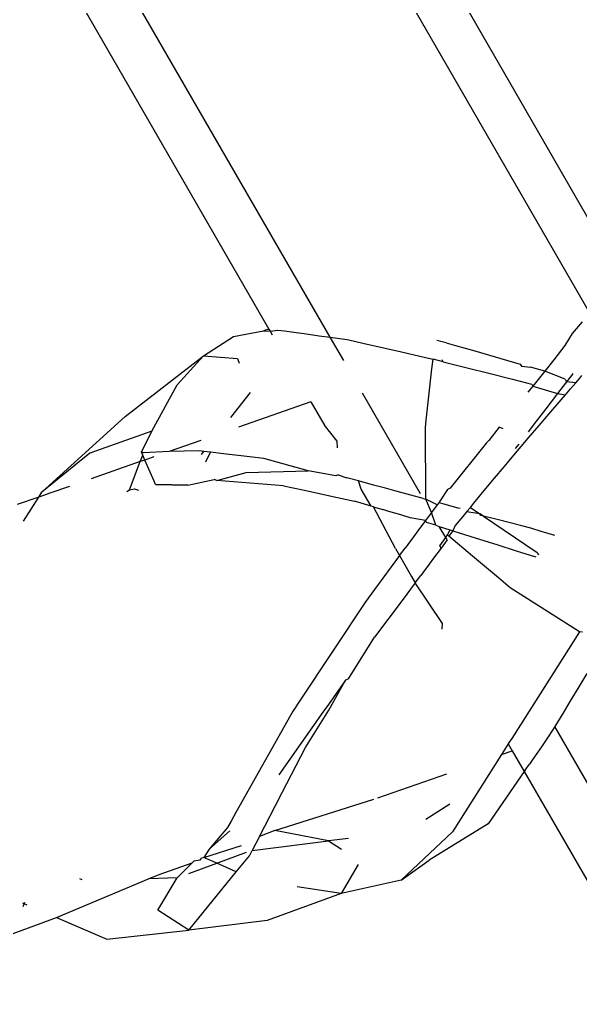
# Model space of a CAD drawing. Header units: inches. Extents: x 3324238 to 135265466, y -1036581 to 20094598.
# Drawn here: x 3354731.493 to 3354731.834, y -519082.286 to -519081.68 of the extents above; entities that cross this region are included whole.
import ezdxf

# ---------------------------------------------------------------- set-up
doc = ezdxf.new("R2010")
doc.units = ezdxf.units.IN
doc.header["$MEASUREMENT"] = 0
doc.layers.add('FURNITURE', color=32, linetype='Continuous', lineweight=13)

msp = doc.modelspace()

# ---------------------------------------------------------------- linework, layer by layer
for p, q in [((3354731.85773, -519081.83374, 0.00267), (3354730.88733, -519080.14952, 0.00267)), ((3354730.85835, -519080.15907, 0.00267), (3354731.83966, -519081.85823, 0.00267)), ((3354731.68189, -519081.87338, 0.00267), (3354730.71847, -519080.20516, 0.00267)), ((3354730.68949, -519080.21471, 0.00267), (3354731.64454, -519081.86842, 0.00267)), ((3354731.83537, -519081.86401, 0.00267), (3354731.8293, -519081.87119, 0.00267)), ((3354731.62299, -519081.87292, 0.00267), (3354731.64127, -519081.8695, 0.00267)), ((3354731.64454, -519081.86842, 0.00267), (3354731.64127, -519081.8695, 0.00267)), ((3354731.64127, -519081.8695, 0.00267), (3354731.64528, -519081.86971, 0.00267)), ((3354731.64454, -519081.86842, 0.00267), (3354731.64528, -519081.86971, 0.00267)), ((3354731.64528, -519081.86971, 0.00267), (3354731.65003, -519081.86902, 0.00267)), ((3354731.64528, -519081.86971, 0.00267), (3354731.64659, -519081.87197, 0.00267)), ((3354731.65003, -519081.86902, 0.00267), (3354731.65418, -519081.86959, 0.00267)), ((3354731.65418, -519081.86959, 0.00267), (3354731.66111, -519081.87054, 0.00267)), ((3354731.66111, -519081.87054, 0.00267), (3354731.66599, -519081.87121, 0.00267)), ((3354731.66599, -519081.87121, 0.00267), (3354731.67529, -519081.87248, 0.00267)), ((3354731.8293, -519081.87119, 0.00267), (3354731.82471, -519081.87837, 0.00267)), ((3354731.60469, -519081.88463, 0.00267), (3354731.62299, -519081.87292, 0.00267)), ((3354731.67529, -519081.87248, 0.00267), (3354731.68189, -519081.87338, 0.00267)), ((3354731.69013, -519081.88765, 0.00267), (3354731.68189, -519081.87338, 0.00267)), ((3354731.68189, -519081.87338, 0.00267), (3354731.69219, -519081.87479, 0.00267)), ((3354731.69219, -519081.87479, 0.00267), (3354731.69325, -519081.87503, 0.00267)), ((3354731.69325, -519081.87503, 0.00267), (3354731.70181, -519081.87698, 0.00267)), ((3354731.70181, -519081.87698, 0.00267), (3354731.71541, -519081.88008, 0.00267)), ((3354731.75263, -519081.87672, 0.00267), (3354731.74694, -519081.87537, 0.00267)), ((3354731.75263, -519081.87672, 0.00267), (3354731.7583, -519081.87836, 0.00267)), ((3354731.7583, -519081.87836, 0.00267), (3354731.76997, -519081.88173, 0.00267)), ((3354731.82471, -519081.87837, 0.00267), (3354731.81817, -519081.88717, 0.00267)), ((3354731.71541, -519081.88008, 0.00267), (3354731.72525, -519081.88232, 0.00267)), ((3354731.72525, -519081.88232, 0.00267), (3354731.73992, -519081.88566, 0.00267)), ((3354731.76997, -519081.88173, 0.00267), (3354731.78576, -519081.88628, 0.00267)), ((3354731.55707, -519081.92155, 0.00267), (3354731.60469, -519081.88463, 0.00267)), ((3354731.58877, -519081.90227, 0.00267), (3354731.60469, -519081.88463, 0.00267)), ((3354731.60469, -519081.88463, 0.00267), (3354731.62537, -519081.88624, 0.00267)), ((3354731.62537, -519081.88624, 0.00267), (3354731.62651, -519081.8892, 0.00267)), ((3354731.73992, -519081.88566, 0.00267), (3354731.74455, -519081.88671, 0.00267)), ((3354731.7439, -519081.89262, 0.00267), (3354731.74455, -519081.88671, 0.00267)), ((3354731.75079, -519081.88828, 0.00267), (3354731.74455, -519081.88671, 0.00267)), ((3354731.75079, -519081.88828, 0.00267), (3354731.75014, -519081.88716, 0.00267)), ((3354731.75079, -519081.88828, 0.00267), (3354731.7662, -519081.89218, 0.00267)), ((3354731.78576, -519081.88628, 0.00267), (3354731.79753, -519081.88968, 0.00267)), ((3354731.79753, -519081.88968, 0.00267), (3354731.79834, -519081.89107, 0.00267)), ((3354731.81817, -519081.88717, 0.00267), (3354731.81261, -519081.89402, 0.00267)), ((3354731.74186, -519081.91108, 0.00267), (3354731.7439, -519081.89262, 0.00267)), ((3354731.7662, -519081.89218, 0.00267), (3354731.77768, -519081.89507, 0.00267)), ((3354731.77768, -519081.89507, 0.00267), (3354731.79299, -519081.89894, 0.00267)), ((3354731.79834, -519081.89107, 0.00267), (3354731.80393, -519081.89152, 0.00267)), ((3354731.81261, -519081.89402, 0.00267), (3354731.80393, -519081.89152, 0.00267)), ((3354731.81261, -519081.89402, 0.00267), (3354731.80526, -519081.90307, 0.00267)), ((3354731.82491, -519081.89883, 0.00267), (3354731.81261, -519081.89402, 0.00267)), ((3354731.82965, -519081.89543, 0.00267), (3354731.82878, -519081.89669, 0.00267)), ((3354731.57333, -519081.9306, 0.00267), (3354731.58877, -519081.90227, 0.00267)), ((3354731.79299, -519081.89894, 0.00267), (3354731.8022, -519081.90126, 0.00267)), ((3354731.8022, -519081.90126, 0.00267), (3354731.80467, -519081.90204, 0.00267)), ((3354731.80467, -519081.90204, 0.00267), (3354731.80526, -519081.90307, 0.00267)), ((3354731.82586, -519081.90048, 0.00267), (3354731.82038, -519081.90761, 0.00267)), ((3354731.82491, -519081.89883, 0.00267), (3354731.82586, -519081.90048, 0.00267)), ((3354731.82878, -519081.89669, 0.00267), (3354731.82586, -519081.90048, 0.00267)), ((3354731.83149, -519081.90112, 0.00267), (3354731.82586, -519081.90048, 0.00267)), ((3354731.82834, -519081.90478, 0.00267), (3354731.83149, -519081.90112, 0.00267)), ((3354731.83149, -519081.90112, 0.00267), (3354731.83399, -519081.89822, 0.00267)), ((3354731.83399, -519081.89822, 0.00267), (3354731.83518, -519081.89665, 0.00267)), ((3354731.62137, -519081.92223, 0.00267), (3354731.6334, -519081.90704, 0.00267)), ((3354731.73689, -519081.96861, 0.00267), (3354731.70157, -519081.90746, 0.00267)), ((3354731.80526, -519081.90307, 0.00267), (3354731.80224, -519081.90679, 0.00267)), ((3354731.80526, -519081.90307, 0.00267), (3354731.82038, -519081.90761, 0.00267)), ((3354731.82038, -519081.90761, 0.00267), (3354731.81324, -519081.91688, 0.00267)), ((3354731.82038, -519081.90761, 0.00267), (3354731.82518, -519081.90846, 0.00267)), ((3354731.82259, -519081.91147, 0.00267), (3354731.82518, -519081.90846, 0.00267)), ((3354731.82518, -519081.90846, 0.00267), (3354731.82834, -519081.90478, 0.00267)), ((3354731.67016, -519081.91278, 0.00267), (3354731.62614, -519081.92816, 0.00267)), ((3354731.67016, -519081.91278, 0.00267), (3354731.67595, -519081.92281, 0.00267)), ((3354731.74045, -519081.92383, 0.00267), (3354731.74186, -519081.91108, 0.00267)), ((3354731.81513, -519081.92014, 0.00267), (3354731.82259, -519081.91147, 0.00267)), ((3354731.81324, -519081.91688, 0.00267), (3354731.80751, -519081.92433, 0.00267)), ((3354731.80911, -519081.92713, 0.00267), (3354731.81513, -519081.92014, 0.00267)), ((3354731.55707, -519081.92155, 0.00267), (3354731.50637, -519081.96759, 0.00267)), ((3354731.67595, -519081.92281, 0.00267), (3354731.67837, -519081.927, 0.00267)), ((3354731.73995, -519081.92837, 0.00267), (3354731.74045, -519081.92383, 0.00267)), ((3354731.80751, -519081.92433, 0.00267), (3354731.80241, -519081.93097, 0.00267)), ((3354731.57333, -519081.9306, 0.00267), (3354731.53554, -519081.94398, 0.00267)), ((3354731.56699, -519081.94337, 0.00267), (3354731.57333, -519081.9306, 0.00267)), ((3354731.68624, -519081.9367, 0.00267), (3354731.67837, -519081.927, 0.00267)), ((3354731.74001, -519081.94311, 0.00267), (3354731.73995, -519081.92837, 0.00267)), ((3354731.78489, -519081.9281, 0.00267), (3354731.77843, -519081.93616, 0.00267)), ((3354731.78729, -519081.92906, 0.00267), (3354731.78489, -519081.9281, 0.00267)), ((3354731.80244, -519081.93489, 0.00267), (3354731.80911, -519081.92713, 0.00267)), ((3354731.6031, -519081.93621, 0.00267), (3354731.58376, -519081.94297, 0.00267)), ((3354731.68633, -519081.94078, 0.00267), (3354731.68624, -519081.9367, 0.00267)), ((3354731.77716, -519081.93775, 0.00267), (3354731.75504, -519081.96532, 0.00267)), ((3354731.77843, -519081.93616, 0.00267), (3354731.77716, -519081.93775, 0.00267)), ((3354731.7967, -519081.93838, 0.00267), (3354731.79455, -519081.94118, 0.00267)), ((3354731.79817, -519081.93985, 0.00267), (3354731.80244, -519081.93489, 0.00267)), ((3354731.53554, -519081.94398, 0.00267), (3354731.50637, -519081.96759, 0.00267)), ((3354731.56775, -519081.94513, 0.00267), (3354731.56699, -519081.94337, 0.00267)), ((3354731.56824, -519081.94384, 0.00267), (3354731.56699, -519081.94337, 0.00267)), ((3354731.58376, -519081.94297, 0.00267), (3354731.56824, -519081.94384, 0.00267)), ((3354731.60216, -519081.94253, 0.00267), (3354731.58376, -519081.94297, 0.00267)), ((3354731.60503, -519081.94287, 0.00267), (3354731.60216, -519081.94253, 0.00267)), ((3354731.60351, -519081.94478, 0.00267), (3354731.60503, -519081.94287, 0.00267)), ((3354731.60905, -519081.94336, 0.00267), (3354731.60503, -519081.94287, 0.00267)), ((3354731.60615, -519081.94917, 0.00267), (3354731.60905, -519081.94336, 0.00267)), ((3354731.61852, -519081.9445, 0.00267), (3354731.60905, -519081.94336, 0.00267)), ((3354731.6258, -519081.94537, 0.00267), (3354731.61852, -519081.9445, 0.00267)), ((3354731.74006, -519081.95671, 0.00267), (3354731.74001, -519081.94311, 0.00267)), ((3354731.78982, -519081.9498, 0.00267), (3354731.79569, -519081.94273, 0.00267)), ((3354731.79569, -519081.94273, 0.00267), (3354731.79817, -519081.93985, 0.00267)), ((3354731.56622, -519081.9491, 0.00267), (3354731.53645, -519081.9595, 0.00267)), ((3354731.55963, -519081.96625, 0.00267), (3354731.56622, -519081.9491, 0.00267)), ((3354731.56622, -519081.9491, 0.00267), (3354731.56775, -519081.94513, 0.00267)), ((3354731.56904, -519081.94811, 0.00267), (3354731.56622, -519081.9491, 0.00267)), ((3354731.56904, -519081.94811, 0.00267), (3354731.56775, -519081.94513, 0.00267)), ((3354731.57455, -519081.94619, 0.00267), (3354731.56904, -519081.94811, 0.00267)), ((3354731.57465, -519081.96106, 0.00267), (3354731.56904, -519081.94811, 0.00267)), ((3354731.64153, -519081.94727, 0.00267), (3354731.6258, -519081.94537, 0.00267)), ((3354731.66844, -519081.9547, 0.00267), (3354731.64153, -519081.94727, 0.00267)), ((3354731.78775, -519081.95229, 0.00267), (3354731.78982, -519081.9498, 0.00267)), ((3354731.61294, -519081.96049, 0.00267), (3354731.6308, -519081.9557, 0.00267)), ((3354731.6308, -519081.9557, 0.00267), (3354731.66844, -519081.9547, 0.00267)), ((3354731.68537, -519081.95774, 0.00267), (3354731.66844, -519081.9547, 0.00267)), ((3354731.74011, -519081.97198, 0.00267), (3354731.74006, -519081.95671, 0.00267)), ((3354731.782, -519081.95921, 0.00267), (3354731.78775, -519081.95229, 0.00267)), ((3354731.57547, -519081.96296, 0.00267), (3354731.57465, -519081.96106, 0.00267)), ((3354731.59527, -519081.96335, 0.00267), (3354731.57547, -519081.96296, 0.00267)), ((3354731.57547, -519081.96296, 0.00267), (3354731.59527, -519081.96335, 0.00267)), ((3354731.59527, -519081.96335, 0.00267), (3354731.61134, -519081.95989, 0.00267)), ((3354731.61294, -519081.96049, 0.00267), (3354731.61134, -519081.95989, 0.00267)), ((3354731.65348, -519081.96377, 0.00267), (3354731.61294, -519081.96049, 0.00267)), ((3354731.68671, -519081.95717, 0.00267), (3354731.68537, -519081.95774, 0.00267)), ((3354731.68671, -519081.95717, 0.00267), (3354731.69211, -519081.95895, 0.00267)), ((3354731.69922, -519081.96088, 0.00267), (3354731.69211, -519081.95895, 0.00267)), ((3354731.70082, -519081.96587, 0.00267), (3354731.69922, -519081.96088, 0.00267)), ((3354731.70038, -519081.9612, 0.00267), (3354731.69922, -519081.96088, 0.00267)), ((3354731.70487, -519081.96241, 0.00267), (3354731.70038, -519081.9612, 0.00267)), ((3354731.70833, -519081.96335, 0.00267), (3354731.70487, -519081.96241, 0.00267)), ((3354731.77472, -519081.96797, 0.00267), (3354731.782, -519081.95921, 0.00267)), ((3354731.50442, -519081.97069, 0.00267), (3354731.50637, -519081.96759, 0.00267)), ((3354731.51179, -519081.96812, 0.00267), (3354731.50442, -519081.97069, 0.00267)), ((3354731.52317, -519081.96414, 0.00267), (3354731.51179, -519081.96812, 0.00267)), ((3354731.55807, -519081.96732, 0.00267), (3354731.55963, -519081.96625, 0.00267)), ((3354731.55963, -519081.96625, 0.00267), (3354731.56265, -519081.96559, 0.00267)), ((3354731.56265, -519081.96559, 0.00267), (3354731.56525, -519081.96653, 0.00267)), ((3354731.65348, -519081.96377, 0.00267), (3354731.66527, -519081.96634, 0.00267)), ((3354731.66527, -519081.96634, 0.00267), (3354731.68633, -519081.97093, 0.00267)), ((3354731.70676, -519081.97616, 0.00267), (3354731.70082, -519081.96587, 0.00267)), ((3354731.71559, -519081.96532, 0.00267), (3354731.70833, -519081.96335, 0.00267)), ((3354731.72123, -519081.96685, 0.00267), (3354731.71559, -519081.96532, 0.00267)), ((3354731.73097, -519081.9695, 0.00267), (3354731.72123, -519081.96685, 0.00267)), ((3354731.75328, -519081.9661, 0.00267), (3354731.74918, -519081.97263, 0.00267)), ((3354731.75504, -519081.96532, 0.00267), (3354731.75328, -519081.9661, 0.00267)), ((3354731.76939, -519081.97438, 0.00267), (3354731.77472, -519081.96797, 0.00267)), ((3354731.50442, -519081.97069, 0.00267), (3354731.49134, -519081.97526, 0.00267)), ((3354731.49523, -519081.98538, 0.00267), (3354731.50442, -519081.97069, 0.00267)), ((3354731.68633, -519081.97093, 0.00267), (3354731.69668, -519081.97318, 0.00267)), ((3354731.70676, -519081.97616, 0.00267), (3354731.69668, -519081.97318, 0.00267)), ((3354731.7386, -519081.97157, 0.00267), (3354731.73097, -519081.9695, 0.00267)), ((3354731.7386, -519081.97157, 0.00267), (3354731.74011, -519081.97198, 0.00267)), ((3354731.74703, -519081.97531, 0.00267), (3354731.74011, -519081.97198, 0.00267)), ((3354731.74351, -519081.98007, 0.00267), (3354731.74011, -519081.97198, 0.00267)), ((3354731.74703, -519081.97531, 0.00267), (3354731.74351, -519081.98007, 0.00267)), ((3354731.74797, -519081.97414, 0.00267), (3354731.74703, -519081.97531, 0.00267)), ((3354731.74918, -519081.97263, 0.00267), (3354731.74797, -519081.97414, 0.00267)), ((3354731.75043, -519081.97481, 0.00267), (3354731.74797, -519081.97414, 0.00267)), ((3354731.7598, -519081.97738, 0.00267), (3354731.75043, -519081.97481, 0.00267)), ((3354731.76726, -519081.97695, 0.00267), (3354731.76939, -519081.97438, 0.00267)), ((3354731.7083, -519081.97662, 0.00267), (3354731.70676, -519081.97616, 0.00267)), ((3354731.72171, -519082.00203, 0.00267), (3354731.7083, -519081.97662, 0.00267)), ((3354731.7083, -519081.97662, 0.00267), (3354731.71402, -519081.97831, 0.00267)), ((3354731.71757, -519081.97935, 0.00267), (3354731.71402, -519081.97831, 0.00267)), ((3354731.7249, -519081.98152, 0.00267), (3354731.71757, -519081.97935, 0.00267)), ((3354731.74351, -519081.98007, 0.00267), (3354731.73987, -519081.985, 0.00267)), ((3354731.74633, -519081.98785, 0.00267), (3354731.74351, -519081.98007, 0.00267)), ((3354731.76103, -519081.97772, 0.00267), (3354731.7598, -519081.97738, 0.00267)), ((3354731.76496, -519081.97971, 0.00267), (3354731.76271, -519081.98242, 0.00267)), ((3354731.76496, -519081.97971, 0.00267), (3354731.76726, -519081.97695, 0.00267)), ((3354731.77312, -519081.98089, 0.00267), (3354731.76496, -519081.97971, 0.00267)), ((3354731.76726, -519081.97695, 0.00267), (3354731.77312, -519081.98089, 0.00267)), ((3354731.7737, -519081.98191, 0.00267), (3354731.77312, -519081.98089, 0.00267)), ((3354731.77519, -519081.98228, 0.00267), (3354731.77312, -519081.98089, 0.00267)), ((3354731.73069, -519081.98323, 0.00267), (3354731.7249, -519081.98152, 0.00267)), ((3354731.73987, -519081.985, 0.00267), (3354731.73069, -519081.98323, 0.00267)), ((3354731.73987, -519081.985, 0.00267), (3354731.73529, -519081.9912, 0.00267)), ((3354731.74051, -519081.98613, 0.00267), (3354731.73987, -519081.985, 0.00267)), ((3354731.74633, -519081.98785, 0.00267), (3354731.74051, -519081.98613, 0.00267)), ((3354731.76271, -519081.98242, 0.00267), (3354731.75802, -519081.98806, 0.00267)), ((3354731.77519, -519081.98228, 0.00267), (3354731.7737, -519081.98191, 0.00267)), ((3354731.78431, -519081.98457, 0.00267), (3354731.77519, -519081.98228, 0.00267)), ((3354731.77519, -519081.98228, 0.00267), (3354731.78793, -519081.99085, 0.00267)), ((3354731.79855, -519081.98815, 0.00267), (3354731.78431, -519081.98457, 0.00267)), ((3354731.73529, -519081.9912, 0.00267), (3354731.73258, -519081.99487, 0.00267)), ((3354731.74633, -519081.98785, 0.00267), (3354731.74837, -519081.9885, 0.00267)), ((3354731.75225, -519081.99521, 0.00267), (3354731.74837, -519081.9885, 0.00267)), ((3354731.74837, -519081.9885, 0.00267), (3354731.75485, -519081.99055, 0.00267)), ((3354731.75485, -519081.99055, 0.00267), (3354731.75334, -519081.9937, 0.00267)), ((3354731.75665, -519081.99112, 0.00267), (3354731.75423, -519081.99444, 0.00267)), ((3354731.75485, -519081.99055, 0.00267), (3354731.75665, -519081.99112, 0.00267)), ((3354731.75802, -519081.98806, 0.00267), (3354731.75665, -519081.99112, 0.00267)), ((3354731.75665, -519081.99112, 0.00267), (3354731.76047, -519081.99234, 0.00267)), ((3354731.76047, -519081.99234, 0.00267), (3354731.77022, -519081.99544, 0.00267)), ((3354731.78793, -519081.99085, 0.00267), (3354731.80804, -519082.00437, 0.00267)), ((3354731.80409, -519081.98954, 0.00267), (3354731.79855, -519081.98815, 0.00267)), ((3354731.81041, -519081.99152, 0.00267), (3354731.80409, -519081.98954, 0.00267)), ((3354731.81875, -519081.99414, 0.00267), (3354731.81041, -519081.99152, 0.00267)), ((3354731.72918, -519081.99946, 0.00267), (3354731.72751, -519082.00173, 0.00267)), ((3354731.73258, -519081.99487, 0.00267), (3354731.72918, -519081.99946, 0.00267)), ((3354731.74863, -519082.00027, 0.00267), (3354731.75225, -519081.99521, 0.00267)), ((3354731.75316, -519081.99679, 0.00267), (3354731.74947, -519082.00174, 0.00267)), ((3354731.75225, -519081.99521, 0.00267), (3354731.75334, -519081.9937, 0.00267)), ((3354731.75316, -519081.99679, 0.00267), (3354731.75225, -519081.99521, 0.00267)), ((3354731.75423, -519081.99444, 0.00267), (3354731.75334, -519081.9937, 0.00267)), ((3354731.76865, -519082.00662, 0.00267), (3354731.75423, -519081.99444, 0.00267)), ((3354731.77022, -519081.99544, 0.00267), (3354731.78394, -519081.99979, 0.00267)), ((3354731.72171, -519082.00203, 0.00267), (3354731.72415, -519082.00627, 0.00267)), ((3354731.72415, -519082.00627, 0.00267), (3354731.72751, -519082.00173, 0.00267)), ((3354731.74947, -519082.00174, 0.00267), (3354731.74491, -519082.00785, 0.00267)), ((3354731.74947, -519082.00174, 0.00267), (3354731.74863, -519082.00027, 0.00267)), ((3354731.78394, -519081.99979, 0.00267), (3354731.79515, -519082.00336, 0.00267)), ((3354731.79515, -519082.00336, 0.00267), (3354731.80623, -519082.00688, 0.00267)), ((3354731.80804, -519082.00437, 0.00267), (3354731.80866, -519082.00583, 0.00267)), ((3354731.72415, -519082.00627, 0.00267), (3354731.70897, -519082.02682, 0.00267)), ((3354731.72415, -519082.00627, 0.00267), (3354731.73148, -519082.01895, 0.00267)), ((3354731.74216, -519082.01154, 0.00267), (3354731.73878, -519082.01608, 0.00267)), ((3354731.74491, -519082.00785, 0.00267), (3354731.74216, -519082.01154, 0.00267)), ((3354731.78431, -519082.01982, 0.00267), (3354731.76865, -519082.00662, 0.00267)), ((3354731.80741, -519082.00729, 0.00267), (3354731.80623, -519082.00688, 0.00267)), ((3354731.73878, -519082.01608, 0.00267), (3354731.73708, -519082.01835, 0.00267)), ((3354731.73373, -519082.02285, 0.00267), (3354731.7257, -519082.0336, 0.00267)), ((3354731.73148, -519082.01895, 0.00267), (3354731.73373, -519082.02285, 0.00267)), ((3354731.73373, -519082.02285, 0.00267), (3354731.73708, -519082.01835, 0.00267)), ((3354731.75026, -519082.04757, 0.00267), (3354731.73373, -519082.02285, 0.00267)), ((3354731.79142, -519082.02583, 0.00267), (3354731.78431, -519082.01982, 0.00267)), ((3354731.70897, -519082.02682, 0.00267), (3354731.70332, -519082.03447, 0.00267)), ((3354731.83366, -519082.05259, 0.00267), (3354731.79142, -519082.02583, 0.00267)), ((3354731.70332, -519082.03447, 0.00267), (3354731.66332, -519082.09486, 0.00267)), ((3354731.7257, -519082.0336, 0.00267), (3354731.70879, -519082.05586, 0.00267)), ((3354731.75006, -519082.05113, 0.00267), (3354731.75026, -519082.04757, 0.00267)), ((3354731.83366, -519082.05259, 0.00267), (3354731.79245, -519082.11758, 0.00267)), ((3354731.83554, -519082.05283, 0.00267), (3354731.83366, -519082.05259, 0.00267)), ((3354731.69297, -519082.08126, 0.00267), (3354731.70879, -519082.05586, 0.00267)), ((3354731.83829, -519082.07805, 0.00267), (3354731.83336, -519082.08612, 0.00267)), ((3354731.69132, -519082.08201, 0.00267), (3354731.68082, -519082.09681, 0.00267)), ((3354731.68107, -519082.10037, 0.00267), (3354731.69132, -519082.08201, 0.00267)), ((3354731.69297, -519082.08126, 0.00267), (3354731.69132, -519082.08201, 0.00267)), ((3354731.83336, -519082.08612, 0.00267), (3354731.82783, -519082.09518, 0.00267)), ((3354731.66332, -519082.09486, 0.00267), (3354731.659, -519082.10138, 0.00267)), ((3354731.82783, -519082.09518, 0.00267), (3354731.82348, -519082.10229, 0.00267)), ((3354731.67741, -519082.10165, 0.00267), (3354731.6506, -519082.13979, 0.00267)), ((3354731.659, -519082.10138, 0.00267), (3354731.65431, -519082.10972, 0.00267)), ((3354731.66697, -519082.12301, 0.00267), (3354731.68107, -519082.10037, 0.00267)), ((3354731.68082, -519082.09681, 0.00267), (3354731.67741, -519082.10165, 0.00267)), ((3354731.82348, -519082.10229, 0.00267), (3354731.81866, -519082.1102, 0.00267)), ((3354731.65431, -519082.10972, 0.00267), (3354731.62451, -519082.16265, 0.00267)), ((3354731.81866, -519082.1102, 0.00267), (3354731.81508, -519082.11606, 0.00267)), ((3354732.8148, -519083.83505, 0.00267), (3354731.81866, -519082.1102, 0.00267)), ((3354731.79097, -519082.11991, 0.00267), (3354731.79035, -519082.1209, 0.00267)), ((3354731.79245, -519082.11758, 0.00267), (3354731.79097, -519082.11991, 0.00267)), ((3354731.81508, -519082.11606, 0.00267), (3354731.8109, -519082.12211, 0.00267)), ((3354731.65268, -519082.15056, 0.00267), (3354731.66697, -519082.12301, 0.00267)), ((3354731.79035, -519082.1209, 0.00267), (3354731.78621, -519082.12743, 0.00267)), ((3354731.78621, -519082.12743, 0.00267), (3354731.7928, -519082.12513, 0.00267)), ((3354731.79035, -519082.1209, 0.00267), (3354731.7928, -519082.12513, 0.00267)), ((3354731.7928, -519082.12513, 0.00267), (3354731.80009, -519082.13776, 0.00267)), ((3354731.80807, -519082.12621, 0.00267), (3354731.80497, -519082.13069, 0.00267)), ((3354731.8109, -519082.12211, 0.00267), (3354731.80807, -519082.12621, 0.00267)), ((3354731.78621, -519082.12743, 0.00267), (3354731.75648, -519082.17436, 0.00267)), ((3354731.80497, -519082.13069, 0.00267), (3354731.80322, -519082.13323, 0.00267)), ((3354731.80009, -519082.13776, 0.00267), (3354731.77811, -519082.1696, 0.00267)), ((3354731.80073, -519082.13683, 0.00267), (3354731.80009, -519082.13776, 0.00267)), ((3354731.80009, -519082.13776, 0.00267), (3354732.78063, -519083.8356, 0.00267)), ((3354731.80073, -519082.13683, 0.00267), (3354731.80322, -519082.13323, 0.00267)), ((3354731.71091, -519082.15375, 0.00267), (3354731.75284, -519082.13909, 0.00267)), ((3354731.6486, -519082.15842, 0.00267), (3354731.65268, -519082.15056, 0.00267)), ((3354731.64816, -519082.17364, 0.00267), (3354731.70847, -519082.1546, 0.00267)), ((3354731.62451, -519082.16265, 0.00267), (3354731.62158, -519082.16787, 0.00267)), ((3354731.63889, -519082.17715, 0.00267), (3354731.6486, -519082.15842, 0.00267)), ((3354731.75474, -519082.15755, 0.00267), (3354731.74009, -519082.16695, 0.00267)), ((3354731.62158, -519082.16787, 0.00267), (3354731.61933, -519082.17186, 0.00267)), ((3354731.61933, -519082.17186, 0.00267), (3354731.60822, -519082.18499, 0.00267)), ((3354731.62083, -519082.17377, 0.00267), (3354731.60822, -519082.18499, 0.00267)), ((3354731.64816, -519082.17364, 0.00267), (3354731.63889, -519082.17715, 0.00267)), ((3354731.68078, -519082.17989, 0.00267), (3354731.64816, -519082.17364, 0.00267)), ((3354731.75648, -519082.17436, 0.00267), (3354731.72521, -519082.20391, 0.00267)), ((3354731.77811, -519082.1696, 0.00267), (3354731.74216, -519082.19166, 0.00267)), ((3354731.63889, -519082.17715, 0.00267), (3354731.63448, -519082.18567, 0.00267)), ((3354731.63448, -519082.18567, 0.00267), (3354731.68078, -519082.17989, 0.00267)), ((3354731.6931, -519082.17848, 0.00267), (3354731.68078, -519082.17989, 0.00267)), ((3354731.68078, -519082.17989, 0.00267), (3354731.68888, -519082.18504, 0.00267)), ((3354731.60499, -519082.18997, 0.00267), (3354731.62791, -519082.18275, 0.00267)), ((3354731.60822, -519082.18499, 0.00267), (3354731.60499, -519082.18997, 0.00267)), ((3354731.61278, -519082.19345, 0.00267), (3354731.63103, -519082.1867, 0.00267)), ((3354731.63279, -519082.18892, 0.00267), (3354731.63448, -519082.18567, 0.00267)), ((3354731.57775, -519082.20027, 0.00267), (3354731.59787, -519082.19325, 0.00267)), ((3354731.59787, -519082.19325, 0.00267), (3354731.58874, -519082.20234, 0.00267)), ((3354731.5988, -519082.19231, 0.00267), (3354731.59787, -519082.19325, 0.00267)), ((3354731.60266, -519082.19157, 0.00267), (3354731.5988, -519082.19231, 0.00267)), ((3354731.60266, -519082.19157, 0.00267), (3354731.60355, -519082.19052, 0.00267)), ((3354731.60499, -519082.18997, 0.00267), (3354731.60355, -519082.19052, 0.00267)), ((3354731.61278, -519082.19345, 0.00267), (3354731.60499, -519082.18997, 0.00267)), ((3354731.62475, -519082.19879, 0.00267), (3354731.63279, -519082.18892, 0.00267)), ((3354731.72521, -519082.20391, 0.00267), (3354731.74216, -519082.19166, 0.00267)), ((3354731.59574, -519082.19975, 0.00267), (3354731.61278, -519082.19345, 0.00267)), ((3354731.59586, -519082.23425, 0.00267), (3354731.62475, -519082.19879, 0.00267)), ((3354731.62475, -519082.19879, 0.00267), (3354731.61278, -519082.19345, 0.00267)), ((3354731.69888, -519082.19424, 0.00267), (3354731.68859, -519082.21192, 0.00267)), ((3354731.51519, -519082.22652, 0.00267), (3354731.57119, -519082.20303, 0.00267)), ((3354731.5309, -519082.20365, 0.00267), (3354731.52941, -519082.20305, 0.00267)), ((3354731.57119, -519082.20303, 0.00267), (3354731.57775, -519082.20027, 0.00267)), ((3354731.58874, -519082.20234, 0.00267), (3354731.57119, -519082.20303, 0.00267)), ((3354731.5769, -519082.22203, 0.00267), (3354731.58874, -519082.20234, 0.00267)), ((3354731.72521, -519082.20391, 0.00267), (3354731.68859, -519082.21192, 0.00267)), ((3354731.68859, -519082.21192, 0.00267), (3354731.6619, -519082.2079, 0.00267)), ((3354731.49489, -519082.21983, 0.00267), (3354731.49588, -519082.21711, 0.00267)), ((3354731.68859, -519082.21192, 0.00267), (3354731.64347, -519082.22842, 0.00267)), ((3354731.49457, -519082.21767, 0.00267), (3354731.49719, -519082.21879, 0.00267)), ((3354731.59586, -519082.23425, 0.00267), (3354731.5769, -519082.22203, 0.00267)), ((3354731.48119, -519082.23903, 0.00267), (3354731.51519, -519082.22652, 0.00267)), ((3354731.51519, -519082.22652, 0.00267), (3354731.5458, -519082.23965, 0.00267)), ((3354731.64347, -519082.22842, 0.00267), (3354731.59586, -519082.23425, 0.00267)), ((3354731.5458, -519082.23965, 0.00267), (3354731.59586, -519082.23425, 0.00267))]:
    msp.add_line(p, q)
at = {"layer": 'FURNITURE', "lineweight": 30}
msp.add_arc((3354732.75313, -519086.61744, 0.00267), 12.0161, 2.966283, 177.033717, dxfattribs=at)

doc.saveas('drawing.dxf')
